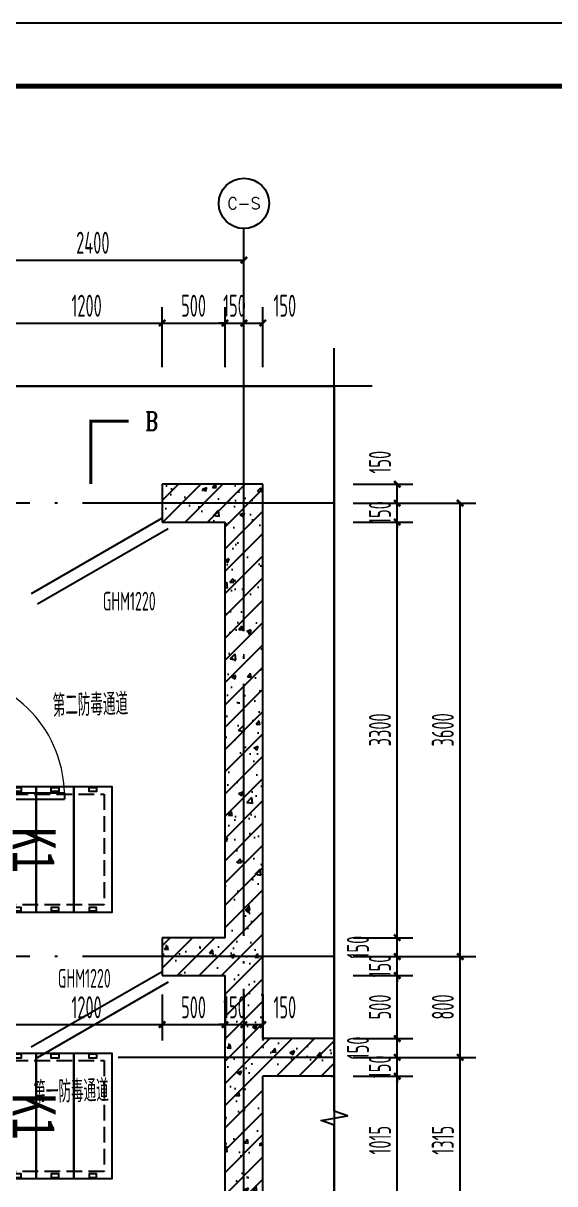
# Model space of a CAD drawing. Extents: x -473190 to 2138458, y -81875 to 2633646.
# Drawn here: x 1322107 to 1326330, y -1988 to 7225 of the extents above; entities that cross this region are included whole.
import ezdxf
from ezdxf.enums import TextEntityAlignment as Align

# ---------------------------------------------------------------- set-up
doc = ezdxf.new("R2010")
doc.units = 0
doc.header["$LTSCALE"] = 1000
doc.linetypes.add('__DASH', pattern=[0.35, 0.25, -0.1])
doc.linetypes.add('DOTE', pattern=[2.42, 2, -0.2, 0.02, -0.2])
for name, color, linetype in [('AXIS', 3, 'Continuous'), ('AXIS_TEXT', 7, 'Continuous'), ('DIM_SYMB', 3, 'Continuous'), ('DOTE', 1, 'DOTE'), ('ECA_TK', 7, 'Continuous'), ('PUB_DIM', 3, 'Continuous'), ('PUB_HATCH', 8, 'Continuous'), ('PUB_TEXT', 7, 'Continuous'), ('RF-JSK', 9, 'Continuous'), ('RF-M', 4, 'Continuous'), ('RF-MBH', 11, 'Continuous'), ('RF-QT', 30, 'Continuous'), ('tk', 7, 'Continuous')]:
    doc.layers.add(name, color=color, linetype=linetype)
doc.layers.add('RF-WZ', color=110, linetype='Continuous', lineweight=0)
doc.styles.add('8B2_02', font='tssdeng.shx', dxfattribs={"width": 0.6, "bigfont": 'TSSDCHN.shx'})
doc.styles.add('_TCH_AXIS', font='COMPLEX', dxfattribs={"bigfont": 'GBCBIG'})
doc.styles.add('_TCH_DIM_T3', font='tssdeng.shx', dxfattribs={"width": 0.564706, "bigfont": '@@@tssdchn.shx'})
doc.styles.add('_TCH_LABEL', font='COMPLEX', dxfattribs={"bigfont": 'GBCBIG'})
doc.styles.add('_TCH_WINDOW', font='tssdeng.shx', dxfattribs={"width": 0.8, "height": 3.5, "bigfont": 'tssdchn.shx'})
doc.styles.add('COMPLEX', font='COMPLEX.shx', dxfattribs={"width": 0.65})
doc.styles.add('TYDG_01', font='', dxfattribs={"width": 0.8})
doc.styles.get('TYDG_01').set_extended_font_data('SimSun')
doc.dimstyles.new('_TCH_ARCH&&50', dxfattribs={"dimtxt": 175, "dimasz": 50, "dimexe": 125, "dimexo": 150, "dimgap": 50, "dimtad": 1, "dimdec": 0, "dimzin": 0, "dimdsep": 46, "dimtxsty": '_TCH_DIM_T3', "dimblk": 'ARCHTICK', "dimcen": 0.09, "dimclrt": 7, "dimazin": 2, "dimtfac": 1, "dimtdec": 0, "dimtix": 1, "dimtmove": 2, "dimatfit": 3, "dimfxl": 0, "dimtolj": 1, "dimtzin": 0, "dimarcsym": 0})
pattern_1 = [(45, (-477544.96, -71625.69), (-88.388348, 88.388348), []), (50, (-477544.96, -71625.7), (358.63009, -31.376067), [37.5, -412.5]), (355, (-477544.96, -71625.7), (-69.37567, 376.09607), [30, -330]), (100.4514, (-477515.08, -71628.3), (289.25469, 344.71977), [31.870095, -350.571056]), (46.1842, (-477544.96, -71525.7), (533.62052, -82.75951), [56.25, -618.75]), (96.6356, (-477500.5, -71532.6), (467.33135, 487.05894), [47.80514, -525.8565]), (351.1842, (-477544.96, -71525.7), (467.33097, 487.0593), [45, -495]), (21, (-477494.96, -71550.7), (298.453526, -201.309445), [37.5, -412.5]), (326, (-477494.96, -71550.7), (121.657666, 362.57502), [30, -330]), (71.4514, (-477470.1, -71567.47), (420.111314, 161.26525), [31.870095, -350.571056]), (37.5, (-477544.96, -71625.69), (6.079928, 166.446927), [0, -326, 0, -335, 0, -331.25]), (7.5, (-477544.96, -71625.69), (131.534769, 197.205856), [0, -191, 0, -318.5, 0, -126.25]), (327.5, (-477656.46, -71625.69), (266.911218, -11.277436), [0, -125, 0, -390, 0, -517.5]), (317.5, (-477706.46, -71625.7), (291.593085, 50.05249), [0, -162.5, 0, -259, 0, -367.5])]

# ---------------------------------------------------------------- blocks, each defined once
blk = doc.blocks.new('10B_A1E图框')
at = {"layer": 'ECA_TK'}
blk.add_lwpolyline([(0, 0), (841, 0), (841, 594), (0, 594)], close=True, dxfattribs=at)
at = {"layer": 'ECA_TK', "const_width": 0.8}
blk.add_lwpolyline([(831, 10), (831, 584), (18, 584), (18, 10)], close=True, dxfattribs=at)
blk = doc.blocks.new('RFJSK1')
at = {"layer": 'RF-JSK'}
for p, q in [((220418.2, 104410.6), (220418.2, 104350.6)), ((221398.2, 104410.6), (221398.2, 104350.6)), ((220418.2, 104110.6), (220418.2, 104050.6)), ((221398.2, 104110.6), (221398.2, 104050.6)), ((220418.2, 103810.6), (220418.2, 103750.6)), ((221398.2, 103810.6), (221398.2, 103750.6)), ((220418.2, 103510.6), (220418.2, 103450.6)), ((221398.2, 103510.6), (221398.2, 103450.6))]:
    blk.add_line(p, q, dxfattribs=at)
for points in [[(220408.2, 104530.6), (221408.2, 104530.6), (221408.2, 103330.6), (220408.2, 103330.6), (220408.2, 104530.6)], [(220408.2, 104410.6), (220408.2, 104530.6), (221408.2, 104530.6), (221408.2, 104410.6)], [(220408.2, 104410.6), (220448.2, 104410.6), (220448.2, 104350.6), (220408.2, 104350.6)], [(221408.2, 104410.6), (221368.2, 104410.6), (221368.2, 104350.6), (221408.2, 104350.6)], [(221408.2, 104350.6), (221408.2, 104230.6), (220408.2, 104230.6), (220408.2, 104350.6)], [(220408.2, 104110.6), (220408.2, 104230.6), (221408.2, 104230.6), (221408.2, 104110.6)], [(220408.2, 104110.6), (220448.2, 104110.6), (220448.2, 104050.6), (220408.2, 104050.6)], [(221408.2, 104050.6), (221408.2, 103930.6), (220408.2, 103930.6), (220408.2, 104050.6)], [(221408.2, 104110.6), (221368.2, 104110.6), (221368.2, 104050.6), (221408.2, 104050.6)], [(220408.2, 103810.6), (220408.2, 103930.6), (221408.2, 103930.6), (221408.2, 103810.6)], [(220408.2, 103810.6), (220448.2, 103810.6), (220448.2, 103750.6), (220408.2, 103750.6)], [(221408.2, 103750.6), (221408.2, 103630.6), (220408.2, 103630.6), (220408.2, 103750.6)], [(221408.2, 103810.6), (221368.2, 103810.6), (221368.2, 103750.6), (221408.2, 103750.6)], [(220408.2, 103510.6), (220408.2, 103630.6), (221408.2, 103630.6), (221408.2, 103510.6)], [(220408.2, 103510.6), (220448.2, 103510.6), (220448.2, 103450.6), (220408.2, 103450.6)], [(221408.2, 103510.6), (221368.2, 103510.6), (221368.2, 103450.6), (221408.2, 103450.6)], [(221408.2, 103450.6), (221408.2, 103330.6), (220408.2, 103330.6), (220408.2, 103450.6)]]:
    blk.add_lwpolyline(points, dxfattribs=at)
at = {"layer": 'RF-JSK', "linetype": '__DASH', "ltscale": 0.5}
blk.add_lwpolyline([(220468.2, 104470.6), (221348.2, 104470.6), (221348.2, 103390.6), (220468.2, 103390.6)], close=True, dxfattribs=at)
at = {"layer": 'RF-JSK', "color": 110, "style": 'TYDG_01', "width": 0.8}
blk.add_text('K1', height=339.87, dxfattribs=at).set_placement((220726.9, 103744.4))
blk = doc.blocks.new('_ArchTick')
at = {"color": 0, "linetype": 'ByBlock', "const_width": 0.4}
blk.add_lwpolyline([(-0.5, -0.5), (0.5, 0.5)], dxfattribs=at)
blk = doc.blocks.new('*D2249')
at = {"layer": 'Defpoints', "color": 0, "transparency": 16777216}
for p in [(1322010.4, -334.6), (1323210.4, -334.6), (1323210.4, -724.8)]:
    blk.add_point(p, dxfattribs=at)
at = {"layer": 'PUB_DIM', "color": 0, "lineweight": -2, "transparency": 16777216}
for p, q in [((1322010.4, -484.6), (1322010.4, -849.8)), ((1323210.4, -484.6), (1323210.4, -849.8)), ((1322010.4, -724.8), (1323210.4, -724.8))]:
    blk.add_line(p, q, dxfattribs=at)
at = {"layer": 'PUB_DIM', "color": 0, "lineweight": -2, "transparency": 16777216, "xscale": 50, "yscale": 50, "zscale": 50, "rotation": 180}
blk.add_blockref('_ArchTick', (1322010.4, -724.8), dxfattribs=at)
at = {"layer": 'PUB_DIM', "color": 0, "lineweight": -2, "transparency": 16777216, "xscale": 50, "yscale": 50, "zscale": 50}
blk.add_blockref('_ArchTick', (1323210.4, -724.8), dxfattribs=at)
at = {"layer": 'PUB_DIM', "color": 7, "transparency": 16777216, "insert": (1322610.4, -587.3), "char_height": 175, "attachment_point": 5, "style": '_TCH_DIM_T3'}
blk.add_mtext('\\A1;1200', dxfattribs=at)
blk = doc.blocks.new('*D2250')
at = {"layer": 'Defpoints', "color": 0, "transparency": 16777216}
for p in [(1323210.4, -334.6), (1323710.4, -334.6), (1323710.4, -724.8)]:
    blk.add_point(p, dxfattribs=at)
at = {"layer": 'PUB_DIM', "color": 0, "lineweight": -2, "transparency": 16777216}
for p, q in [((1323210.4, -484.6), (1323210.4, -849.8)), ((1323710.4, -484.6), (1323710.4, -849.8)), ((1323210.4, -724.8), (1323710.4, -724.8))]:
    blk.add_line(p, q, dxfattribs=at)
at = {"layer": 'PUB_DIM', "color": 0, "lineweight": -2, "transparency": 16777216, "xscale": 50, "yscale": 50, "zscale": 50, "rotation": 180}
blk.add_blockref('_ArchTick', (1323210.4, -724.8), dxfattribs=at)
at = {"layer": 'PUB_DIM', "color": 0, "lineweight": -2, "transparency": 16777216, "xscale": 50, "yscale": 50, "zscale": 50}
blk.add_blockref('_ArchTick', (1323710.4, -724.8), dxfattribs=at)
at = {"layer": 'PUB_DIM', "color": 7, "transparency": 16777216, "insert": (1323460.4, -587.3), "char_height": 175, "attachment_point": 5, "style": '_TCH_DIM_T3'}
blk.add_mtext('\\A1;500', dxfattribs=at)
blk = doc.blocks.new('*D2251')
at = {"layer": 'Defpoints', "color": 0, "transparency": 16777216}
for p in [(1323710.4, -334.6), (1323860.4, -334.6), (1323860.4, -724.8)]:
    blk.add_point(p, dxfattribs=at)
at = {"layer": 'PUB_DIM', "color": 0, "lineweight": -2, "transparency": 16777216}
for p, q in [((1323710.4, -484.6), (1323710.4, -849.8)), ((1323860.4, -484.6), (1323860.4, -849.8)), ((1323710.4, -724.8), (1323660.4, -724.8)), ((1323710.4, -724.8), (1323860.4, -724.8)), ((1323860.4, -724.8), (1323910.4, -724.8))]:
    blk.add_line(p, q, dxfattribs=at)
at = {"layer": 'PUB_DIM', "color": 0, "lineweight": -2, "transparency": 16777216, "xscale": 50, "yscale": 50, "zscale": 50}
blk.add_blockref('_ArchTick', (1323710.4, -724.8), dxfattribs=at)
at = {"layer": 'PUB_DIM', "color": 0, "lineweight": -2, "transparency": 16777216, "xscale": 50, "yscale": 50, "zscale": 50, "rotation": 180}
blk.add_blockref('_ArchTick', (1323860.4, -724.8), dxfattribs=at)
at = {"layer": 'PUB_DIM', "color": 7, "transparency": 16777216, "insert": (1323785.4, -587.3), "char_height": 175, "attachment_point": 5, "style": '_TCH_DIM_T3'}
blk.add_mtext('\\A1;150', dxfattribs=at)
blk = doc.blocks.new('*D2252')
at = {"layer": 'Defpoints', "color": 0, "transparency": 16777216}
for p in [(1323860.4, -334.6), (1324010.4, -334.6), (1324010.4, -724.8)]:
    blk.add_point(p, dxfattribs=at)
at = {"layer": 'PUB_DIM', "color": 0, "lineweight": -2, "transparency": 16777216}
for p, q in [((1323860.4, -484.6), (1323860.4, -849.8)), ((1324010.4, -484.6), (1324010.4, -849.8)), ((1323860.4, -724.8), (1324010.4, -724.8))]:
    blk.add_line(p, q, dxfattribs=at)
at = {"layer": 'PUB_DIM', "color": 0, "lineweight": -2, "transparency": 16777216, "xscale": 50, "yscale": 50, "zscale": 50, "rotation": 180}
blk.add_blockref('_ArchTick', (1323860.4, -724.8), dxfattribs=at)
at = {"layer": 'PUB_DIM', "color": 0, "lineweight": -2, "transparency": 16777216, "xscale": 50, "yscale": 50, "zscale": 50}
blk.add_blockref('_ArchTick', (1324010.4, -724.8), dxfattribs=at)
at = {"layer": 'PUB_DIM', "color": 7, "transparency": 16777216, "insert": (1324185.4, -587.3), "char_height": 175, "attachment_point": 5, "style": '_TCH_DIM_T3'}
blk.add_mtext('\\A1;150', dxfattribs=at)
blk = doc.blocks.new('*D2289')
at = {"layer": 'Defpoints', "color": 0, "transparency": 16777216}
for p in [(1324578.6, -1134.6), (1325078.6, -1134.6), (1324578.6, -2150)]:
    blk.add_point(p, dxfattribs=at)
at = {"layer": 'PUB_DIM', "color": 0, "lineweight": -2, "transparency": 16777216}
for p, q in [((1324728.6, -1134.6), (1325203.6, -1134.6)), ((1325078.6, -2150), (1325078.6, -1134.6)), ((1324728.6, -2150), (1325203.6, -2150))]:
    blk.add_line(p, q, dxfattribs=at)
at = {"layer": 'PUB_DIM', "color": 0, "lineweight": -2, "transparency": 16777216, "xscale": 50, "yscale": 50, "zscale": 50}
for p, rotation in [((1325078.6, -1134.6), 90), ((1325078.6, -2150), 270)]:
    blk.add_blockref('_ArchTick', p, dxfattribs=dict(at, rotation=rotation))
at = {"layer": 'PUB_DIM', "color": 7, "transparency": 16777216, "insert": (1324941.1, -1642.3), "char_height": 175, "attachment_point": 5, "rotation": 90, "style": '_TCH_DIM_T3'}
blk.add_mtext('\\A1;1015', dxfattribs=at)
blk = doc.blocks.new('*D2290')
at = {"layer": 'Defpoints', "color": 0, "transparency": 16777216}
for p in [(1324578.6, -984.6), (1325078.6, -984.6), (1324578.6, -1134.6)]:
    blk.add_point(p, dxfattribs=at)
at = {"layer": 'PUB_DIM', "color": 0, "lineweight": -2, "transparency": 16777216}
for p, q in [((1324728.6, -984.6), (1325203.6, -984.6)), ((1325078.6, -984.6), (1325078.6, -934.6)), ((1325078.6, -1134.6), (1325078.6, -984.6)), ((1324728.6, -1134.6), (1325203.6, -1134.6)), ((1325078.6, -1134.6), (1325078.6, -1184.6))]:
    blk.add_line(p, q, dxfattribs=at)
at = {"layer": 'PUB_DIM', "color": 0, "lineweight": -2, "transparency": 16777216, "xscale": 50, "yscale": 50, "zscale": 50}
for p, rotation in [((1325078.6, -984.6), 270), ((1325078.6, -1134.6), 90)]:
    blk.add_blockref('_ArchTick', p, dxfattribs=dict(at, rotation=rotation))
at = {"layer": 'PUB_DIM', "color": 7, "transparency": 16777216, "insert": (1324941.1, -1059.6), "char_height": 175, "attachment_point": 5, "rotation": 90, "style": '_TCH_DIM_T3'}
blk.add_mtext('\\A1;150', dxfattribs=at)
blk = doc.blocks.new('*D2291')
at = {"layer": 'Defpoints', "color": 0, "transparency": 16777216}
for p in [(1324578.6, -834.6), (1325078.6, -834.6), (1324578.6, -984.6)]:
    blk.add_point(p, dxfattribs=at)
at = {"layer": 'PUB_DIM', "color": 0, "lineweight": -2, "transparency": 16777216}
for p, q in [((1324728.6, -834.6), (1325203.6, -834.6)), ((1325078.6, -984.6), (1325078.6, -834.6)), ((1324728.6, -984.6), (1325203.6, -984.6))]:
    blk.add_line(p, q, dxfattribs=at)
at = {"layer": 'PUB_DIM', "color": 0, "lineweight": -2, "transparency": 16777216, "xscale": 50, "yscale": 50, "zscale": 50}
for p, rotation in [((1325078.6, -834.6), 90), ((1325078.6, -984.6), 270)]:
    blk.add_blockref('_ArchTick', p, dxfattribs=dict(at, rotation=rotation))
at = {"layer": 'PUB_DIM', "color": 7, "transparency": 16777216, "insert": (1324766.1, -909.6), "char_height": 175, "attachment_point": 5, "rotation": 90, "style": '_TCH_DIM_T3'}
blk.add_mtext('\\A1;150', dxfattribs=at)
blk = doc.blocks.new('*D2292')
at = {"layer": 'Defpoints', "color": 0, "transparency": 16777216}
for p in [(1324578.6, -334.6), (1325078.6, -334.6), (1324578.6, -834.6)]:
    blk.add_point(p, dxfattribs=at)
at = {"layer": 'PUB_DIM', "color": 0, "lineweight": -2, "transparency": 16777216}
for p, q in [((1324728.6, -334.6), (1325203.6, -334.6)), ((1325078.6, -834.6), (1325078.6, -334.6)), ((1324728.6, -834.6), (1325203.6, -834.6))]:
    blk.add_line(p, q, dxfattribs=at)
at = {"layer": 'PUB_DIM', "color": 0, "lineweight": -2, "transparency": 16777216, "xscale": 50, "yscale": 50, "zscale": 50}
for p, rotation in [((1325078.6, -334.6), 90), ((1325078.6, -834.6), 270)]:
    blk.add_blockref('_ArchTick', p, dxfattribs=dict(at, rotation=rotation))
at = {"layer": 'PUB_DIM', "color": 7, "transparency": 16777216, "insert": (1324941.1, -584.6), "char_height": 175, "attachment_point": 5, "rotation": 90, "style": '_TCH_DIM_T3'}
blk.add_mtext('\\A1;500', dxfattribs=at)
blk = doc.blocks.new('*D2293')
at = {"layer": 'Defpoints', "color": 0, "transparency": 16777216}
for p in [(1324578.6, -184.6), (1325078.6, -184.6), (1324578.6, -334.6)]:
    blk.add_point(p, dxfattribs=at)
at = {"layer": 'PUB_DIM', "color": 0, "lineweight": -2, "transparency": 16777216}
for p, q in [((1325078.6, -184.6), (1325078.6, -134.6)), ((1324728.6, -184.6), (1325203.6, -184.6)), ((1325078.6, -334.6), (1325078.6, -184.6)), ((1324728.6, -334.6), (1325203.6, -334.6)), ((1325078.6, -334.6), (1325078.6, -384.6))]:
    blk.add_line(p, q, dxfattribs=at)
at = {"layer": 'PUB_DIM', "color": 0, "lineweight": -2, "transparency": 16777216, "xscale": 50, "yscale": 50, "zscale": 50}
for p, rotation in [((1325078.6, -184.6), 270), ((1325078.6, -334.6), 90)]:
    blk.add_blockref('_ArchTick', p, dxfattribs=dict(at, rotation=rotation))
at = {"layer": 'PUB_DIM', "color": 7, "transparency": 16777216, "insert": (1324941.1, -259.6), "char_height": 175, "attachment_point": 5, "rotation": 90, "style": '_TCH_DIM_T3'}
blk.add_mtext('\\A1;150', dxfattribs=at)
blk = doc.blocks.new('*D2294')
at = {"layer": 'Defpoints', "color": 0, "transparency": 16777216}
for p in [(1324578.6, -34.6), (1325078.6, -34.6), (1324578.6, -184.6)]:
    blk.add_point(p, dxfattribs=at)
at = {"layer": 'PUB_DIM', "color": 0, "lineweight": -2, "transparency": 16777216}
for p, q in [((1324728.6, -34.6), (1325203.6, -34.6)), ((1325078.6, -184.6), (1325078.6, -34.6)), ((1324728.6, -184.6), (1325203.6, -184.6))]:
    blk.add_line(p, q, dxfattribs=at)
at = {"layer": 'PUB_DIM', "color": 0, "lineweight": -2, "transparency": 16777216, "xscale": 50, "yscale": 50, "zscale": 50}
for p, rotation in [((1325078.6, -34.6), 90), ((1325078.6, -184.6), 270)]:
    blk.add_blockref('_ArchTick', p, dxfattribs=dict(at, rotation=rotation))
at = {"layer": 'PUB_DIM', "color": 7, "transparency": 16777216, "insert": (1324766.1, -109.6), "char_height": 175, "attachment_point": 5, "rotation": 90, "style": '_TCH_DIM_T3'}
blk.add_mtext('\\A1;150', dxfattribs=at)
blk = doc.blocks.new('*D2295')
at = {"layer": 'Defpoints', "color": 0, "transparency": 16777216}
for p in [(1324578.6, 3265.4), (1325078.6, 3265.4), (1324578.6, -34.6)]:
    blk.add_point(p, dxfattribs=at)
at = {"layer": 'PUB_DIM', "color": 0, "lineweight": -2, "transparency": 16777216}
for p, q in [((1324728.6, 3265.4), (1325203.6, 3265.4)), ((1325078.6, -34.6), (1325078.6, 3265.4)), ((1324728.6, -34.6), (1325203.6, -34.6))]:
    blk.add_line(p, q, dxfattribs=at)
at = {"layer": 'PUB_DIM', "color": 0, "lineweight": -2, "transparency": 16777216, "xscale": 50, "yscale": 50, "zscale": 50}
for p, rotation in [((1325078.6, 3265.4), 90), ((1325078.6, -34.6), 270)]:
    blk.add_blockref('_ArchTick', p, dxfattribs=dict(at, rotation=rotation))
at = {"layer": 'PUB_DIM', "color": 7, "transparency": 16777216, "insert": (1324941.1, 1615.4), "char_height": 175, "attachment_point": 5, "rotation": 90, "style": '_TCH_DIM_T3'}
blk.add_mtext('\\A1;3300', dxfattribs=at)
blk = doc.blocks.new('*D2296')
at = {"layer": 'Defpoints', "color": 0, "transparency": 16777216}
for p in [(1324578.6, 3415.4), (1325078.6, 3415.4), (1324578.6, 3265.4)]:
    blk.add_point(p, dxfattribs=at)
at = {"layer": 'PUB_DIM', "color": 0, "lineweight": -2, "transparency": 16777216}
for p, q in [((1324728.6, 3415.4), (1325203.6, 3415.4)), ((1325078.6, 3415.4), (1325078.6, 3465.4)), ((1325078.6, 3265.4), (1325078.6, 3415.4)), ((1324728.6, 3265.4), (1325203.6, 3265.4)), ((1325078.6, 3265.4), (1325078.6, 3215.4))]:
    blk.add_line(p, q, dxfattribs=at)
at = {"layer": 'PUB_DIM', "color": 0, "lineweight": -2, "transparency": 16777216, "xscale": 50, "yscale": 50, "zscale": 50}
for p, rotation in [((1325078.6, 3415.4), 270), ((1325078.6, 3265.4), 90)]:
    blk.add_blockref('_ArchTick', p, dxfattribs=dict(at, rotation=rotation))
at = {"layer": 'PUB_DIM', "color": 7, "transparency": 16777216, "insert": (1324941.1, 3340.4), "char_height": 175, "attachment_point": 5, "rotation": 90, "style": '_TCH_DIM_T3'}
blk.add_mtext('\\A1;150', dxfattribs=at)
blk = doc.blocks.new('*D2297')
at = {"layer": 'Defpoints', "color": 0, "transparency": 16777216}
for p in [(1324578.6, 3565.4), (1325078.6, 3565.4), (1324578.6, 3415.4)]:
    blk.add_point(p, dxfattribs=at)
at = {"layer": 'PUB_DIM', "color": 0, "lineweight": -2, "transparency": 16777216}
for p, q in [((1324728.6, 3565.4), (1325203.6, 3565.4)), ((1325078.6, 3415.4), (1325078.6, 3565.4)), ((1324728.6, 3415.4), (1325203.6, 3415.4))]:
    blk.add_line(p, q, dxfattribs=at)
at = {"layer": 'PUB_DIM', "color": 0, "lineweight": -2, "transparency": 16777216, "xscale": 50, "yscale": 50, "zscale": 50}
for p, rotation in [((1325078.6, 3565.4), 90), ((1325078.6, 3415.4), 270)]:
    blk.add_blockref('_ArchTick', p, dxfattribs=dict(at, rotation=rotation))
at = {"layer": 'PUB_DIM', "color": 7, "transparency": 16777216, "insert": (1324941.1, 3740.4), "char_height": 175, "attachment_point": 5, "rotation": 90, "style": '_TCH_DIM_T3'}
blk.add_mtext('\\A1;150', dxfattribs=at)
blk = doc.blocks.new('*D2325')
at = {"layer": 'Defpoints', "color": 0, "transparency": 16777216}
for p in [(1324578.6, -984.6), (1325578.6, -984.6), (1324578.6, -2300)]:
    blk.add_point(p, dxfattribs=at)
at = {"layer": 'PUB_DIM', "color": 0, "lineweight": -2, "transparency": 16777216}
for p, q in [((1324728.6, -984.6), (1325703.6, -984.6)), ((1325578.6, -2300), (1325578.6, -984.6)), ((1324728.6, -2300), (1325703.6, -2300))]:
    blk.add_line(p, q, dxfattribs=at)
at = {"layer": 'PUB_DIM', "color": 0, "lineweight": -2, "transparency": 16777216, "xscale": 50, "yscale": 50, "zscale": 50}
for p, rotation in [((1325578.6, -984.6), 90), ((1325578.6, -2300), 270)]:
    blk.add_blockref('_ArchTick', p, dxfattribs=dict(at, rotation=rotation))
at = {"layer": 'PUB_DIM', "color": 7, "transparency": 16777216, "insert": (1325441.1, -1642.3), "char_height": 175, "attachment_point": 5, "rotation": 90, "style": '_TCH_DIM_T3'}
blk.add_mtext('\\A1;1315', dxfattribs=at)
blk = doc.blocks.new('*D2326')
at = {"layer": 'Defpoints', "color": 0, "transparency": 16777216}
for p in [(1324578.6, -184.6), (1325578.6, -184.6), (1324578.6, -984.6)]:
    blk.add_point(p, dxfattribs=at)
at = {"layer": 'PUB_DIM', "color": 0, "lineweight": -2, "transparency": 16777216}
for p, q in [((1324728.6, -184.6), (1325703.6, -184.6)), ((1325578.6, -984.6), (1325578.6, -184.6)), ((1324728.6, -984.6), (1325703.6, -984.6))]:
    blk.add_line(p, q, dxfattribs=at)
at = {"layer": 'PUB_DIM', "color": 0, "lineweight": -2, "transparency": 16777216, "xscale": 50, "yscale": 50, "zscale": 50}
for p, rotation in [((1325578.6, -184.6), 90), ((1325578.6, -984.6), 270)]:
    blk.add_blockref('_ArchTick', p, dxfattribs=dict(at, rotation=rotation))
at = {"layer": 'PUB_DIM', "color": 7, "transparency": 16777216, "insert": (1325441.1, -584.6), "char_height": 175, "attachment_point": 5, "rotation": 90, "style": '_TCH_DIM_T3'}
blk.add_mtext('\\A1;800', dxfattribs=at)
blk = doc.blocks.new('*D2327')
at = {"layer": 'Defpoints', "color": 0, "transparency": 16777216}
for p in [(1324578.6, 3415.4), (1325578.6, 3415.4), (1324578.6, -184.6)]:
    blk.add_point(p, dxfattribs=at)
at = {"layer": 'PUB_DIM', "color": 0, "lineweight": -2, "transparency": 16777216}
for p, q in [((1324728.6, 3415.4), (1325703.6, 3415.4)), ((1325578.6, -184.6), (1325578.6, 3415.4)), ((1324728.6, -184.6), (1325703.6, -184.6))]:
    blk.add_line(p, q, dxfattribs=at)
at = {"layer": 'PUB_DIM', "color": 0, "lineweight": -2, "transparency": 16777216, "xscale": 50, "yscale": 50, "zscale": 50}
for p, rotation in [((1325578.6, 3415.4), 90), ((1325578.6, -184.6), 270)]:
    blk.add_blockref('_ArchTick', p, dxfattribs=dict(at, rotation=rotation))
at = {"layer": 'PUB_DIM', "color": 7, "transparency": 16777216, "insert": (1325441.1, 1615.4), "char_height": 175, "attachment_point": 5, "rotation": 90, "style": '_TCH_DIM_T3'}
blk.add_mtext('\\A1;3600', dxfattribs=at)
blk = doc.blocks.new('*D2334')
at = {"layer": 'Defpoints', "color": 0, "transparency": 16777216}
for p in [(1323210.8, 4844.9), (1322010.8, 4344.9), (1323210.8, 4344.9)]:
    blk.add_point(p, dxfattribs=at)
at = {"layer": 'PUB_DIM', "color": 0, "lineweight": -2, "transparency": 16777216}
for p, q in [((1322010.8, 4494.9), (1322010.8, 4969.9)), ((1323210.8, 4494.9), (1323210.8, 4969.9)), ((1322010.8, 4844.9), (1323210.8, 4844.9))]:
    blk.add_line(p, q, dxfattribs=at)
at = {"layer": 'PUB_DIM', "color": 0, "lineweight": -2, "transparency": 16777216, "xscale": 50, "yscale": 50, "zscale": 50, "rotation": 180}
blk.add_blockref('_ArchTick', (1322010.8, 4844.9), dxfattribs=at)
at = {"layer": 'PUB_DIM', "color": 0, "lineweight": -2, "transparency": 16777216, "xscale": 50, "yscale": 50, "zscale": 50}
blk.add_blockref('_ArchTick', (1323210.8, 4844.9), dxfattribs=at)
at = {"layer": 'PUB_DIM', "color": 7, "transparency": 16777216, "insert": (1322610.8, 4982.4), "char_height": 175, "attachment_point": 5, "style": '_TCH_DIM_T3'}
blk.add_mtext('\\A1;1200', dxfattribs=at)
blk = doc.blocks.new('*D2335')
at = {"layer": 'Defpoints', "color": 0, "transparency": 16777216}
for p in [(1323710.4, 4844.9), (1323210.8, 4344.9), (1323710.4, 4344.9)]:
    blk.add_point(p, dxfattribs=at)
at = {"layer": 'PUB_DIM', "color": 0, "lineweight": -2, "transparency": 16777216}
for p, q in [((1323210.8, 4494.9), (1323210.8, 4969.9)), ((1323710.4, 4494.9), (1323710.4, 4969.9)), ((1323210.8, 4844.9), (1323710.4, 4844.9))]:
    blk.add_line(p, q, dxfattribs=at)
at = {"layer": 'PUB_DIM', "color": 0, "lineweight": -2, "transparency": 16777216, "xscale": 50, "yscale": 50, "zscale": 50, "rotation": 180}
blk.add_blockref('_ArchTick', (1323210.8, 4844.9), dxfattribs=at)
at = {"layer": 'PUB_DIM', "color": 0, "lineweight": -2, "transparency": 16777216, "xscale": 50, "yscale": 50, "zscale": 50}
blk.add_blockref('_ArchTick', (1323710.4, 4844.9), dxfattribs=at)
at = {"layer": 'PUB_DIM', "color": 7, "transparency": 16777216, "insert": (1323460.6, 4982.4), "char_height": 175, "attachment_point": 5, "style": '_TCH_DIM_T3'}
blk.add_mtext('\\A1;500', dxfattribs=at)
blk = doc.blocks.new('*D2336')
at = {"layer": 'Defpoints', "color": 0, "transparency": 16777216}
for p in [(1323860.4, 4844.9), (1323710.4, 4344.9), (1323860.4, 4344.9)]:
    blk.add_point(p, dxfattribs=at)
at = {"layer": 'PUB_DIM', "color": 0, "lineweight": -2, "transparency": 16777216}
for p, q in [((1323710.4, 4494.9), (1323710.4, 4969.9)), ((1323860.4, 4494.9), (1323860.4, 4969.9)), ((1323710.4, 4844.9), (1323660.4, 4844.9)), ((1323710.4, 4844.9), (1323860.4, 4844.9)), ((1323860.4, 4844.9), (1323910.4, 4844.9))]:
    blk.add_line(p, q, dxfattribs=at)
at = {"layer": 'PUB_DIM', "color": 0, "lineweight": -2, "transparency": 16777216, "xscale": 50, "yscale": 50, "zscale": 50}
blk.add_blockref('_ArchTick', (1323710.4, 4844.9), dxfattribs=at)
at = {"layer": 'PUB_DIM', "color": 0, "lineweight": -2, "transparency": 16777216, "xscale": 50, "yscale": 50, "zscale": 50, "rotation": 180}
blk.add_blockref('_ArchTick', (1323860.4, 4844.9), dxfattribs=at)
at = {"layer": 'PUB_DIM', "color": 7, "transparency": 16777216, "insert": (1323785.4, 4982.4), "char_height": 175, "attachment_point": 5, "style": '_TCH_DIM_T3'}
blk.add_mtext('\\A1;150', dxfattribs=at)
blk = doc.blocks.new('*D2337')
at = {"layer": 'Defpoints', "color": 0, "transparency": 16777216}
for p in [(1324010.4, 4844.9), (1323860.4, 4344.9), (1324010.4, 4344.9)]:
    blk.add_point(p, dxfattribs=at)
at = {"layer": 'PUB_DIM', "color": 0, "lineweight": -2, "transparency": 16777216}
for p, q in [((1323860.4, 4494.9), (1323860.4, 4969.9)), ((1324010.4, 4494.9), (1324010.4, 4969.9)), ((1323860.4, 4844.9), (1324010.4, 4844.9))]:
    blk.add_line(p, q, dxfattribs=at)
at = {"layer": 'PUB_DIM', "color": 0, "lineweight": -2, "transparency": 16777216, "xscale": 50, "yscale": 50, "zscale": 50, "rotation": 180}
blk.add_blockref('_ArchTick', (1323860.4, 4844.9), dxfattribs=at)
at = {"layer": 'PUB_DIM', "color": 0, "lineweight": -2, "transparency": 16777216, "xscale": 50, "yscale": 50, "zscale": 50}
blk.add_blockref('_ArchTick', (1324010.4, 4844.9), dxfattribs=at)
at = {"layer": 'PUB_DIM', "color": 7, "transparency": 16777216, "insert": (1324185.4, 4982.4), "char_height": 175, "attachment_point": 5, "style": '_TCH_DIM_T3'}
blk.add_mtext('\\A1;150', dxfattribs=at)
blk = doc.blocks.new('*D2340')
at = {"layer": 'Defpoints', "color": 0, "transparency": 16777216}
for p in [(1323860.4, 5344.9), (1321460.4, 4344.9), (1323860.4, 4344.9)]:
    blk.add_point(p, dxfattribs=at)
at = {"layer": 'PUB_DIM', "color": 0, "lineweight": -2, "transparency": 16777216}
for p, q in [((1321460.4, 4494.9), (1321460.4, 5469.9)), ((1323860.4, 4494.9), (1323860.4, 5469.9)), ((1321460.4, 5344.9), (1323860.4, 5344.9))]:
    blk.add_line(p, q, dxfattribs=at)
at = {"layer": 'PUB_DIM', "color": 0, "lineweight": -2, "transparency": 16777216, "xscale": 50, "yscale": 50, "zscale": 50, "rotation": 180}
blk.add_blockref('_ArchTick', (1321460.4, 5344.9), dxfattribs=at)
at = {"layer": 'PUB_DIM', "color": 0, "lineweight": -2, "transparency": 16777216, "xscale": 50, "yscale": 50, "zscale": 50}
blk.add_blockref('_ArchTick', (1323860.4, 5344.9), dxfattribs=at)
at = {"layer": 'PUB_DIM', "color": 7, "transparency": 16777216, "insert": (1322660.4, 5482.4), "char_height": 175, "attachment_point": 5, "style": '_TCH_DIM_T3'}
blk.add_mtext('\\A1;2400', dxfattribs=at)
blk = doc.blocks.new('$DorLib2D$00000179')
at = {"color": 0}
for p, q in [((-0.54, 0.1693), (0.326, 0.6693)), ((-0.5, 0.1), (0.366, 0.6))]:
    blk.add_line(p, q, dxfattribs=at)
blk = doc.blocks.new('$DorLib2D$00000001')
for p, q in [((0.45, 0.975), (0.5, 0.975)), ((0.45, 0), (0.45, 0.975)), ((0.5, 0), (0.5, 0.975)), ((0.5, 0), (0.45, 0))]:
    blk.add_line(p, q)
at = {"lineweight": 13}
blk.add_arc((0.475, 0), 0.975, 91.46928, 180, dxfattribs=at)
blk = doc.blocks.new('_AXISO')
blk.add_circle((0, 0), 0.5)
at = {"layer": 'AXIS_TEXT', "style": 'COMPLEX', "width": 1.041667}
blk.add_attdef('A', text='', height=0.56, dxfattribs=at).set_placement((-0.25, -0.28), (0.25, -0.28), align=Align.FIT)

msp = doc.modelspace()

# ---------------------------------------------------------------- hatches: boundary and pattern name
at = {"layer": 'PUB_HATCH'}
h = msp.add_hatch(dxfattribs=at)
h.set_pattern_fill('钢筋混凝土', color=256, scale=50, style=0)
h.set_pattern_definition(pattern_1)
h.paths.add_polyline_path([(1324010.4, 3565.4), (1323210.8, 3565.4), (1323210.8, 3265.4), (1323710.4, 3265.4)])
h = msp.add_hatch(dxfattribs=at)
h.set_pattern_fill('钢筋混凝土', color=256, scale=50, style=0)
h.set_pattern_definition(pattern_1)
h.paths.add_polyline_path([(1323810.4, -184.6), (1324010.4, -184.6), (1324010.4, 3565.4), (1323710.4, 3265.4), (1323710.4, -34.6)])
h = msp.add_hatch(dxfattribs=at)
h.set_pattern_fill('钢筋混凝土', color=256, scale=50, style=0)
h.set_pattern_definition(pattern_1)
h.paths.add_polyline_path([(1323710.4, -34.6), (1323210.4, -34.6), (1323210.4, -334.6), (1323710.4, -334.6), (1323810.4, -184.6)])
h = msp.add_hatch(dxfattribs=at)
h.set_pattern_fill('钢筋混凝土', color=256, scale=50, style=0)
h.set_pattern_definition(pattern_1)
h.paths.add_polyline_path([(1323910.4, -984.6), (1324010.4, -834.6), (1324010.4, -184.6), (1323810.4, -184.6), (1323710.4, -334.6), (1323710.4, -984.6)])
h = msp.add_hatch(dxfattribs=at)
h.set_pattern_fill('钢筋混凝土', color=256, scale=50, style=0)
h.set_pattern_definition(pattern_1)
h.paths.add_polyline_path([(1324578.6, -834.6), (1324010.4, -834.6), (1323910.4, -984.6), (1324010.4, -1134.6), (1324578.6, -1134.6)])
h = msp.add_hatch(dxfattribs=at)
h.set_pattern_fill('钢筋混凝土', color=256, scale=50, style=0)
h.set_pattern_definition(pattern_1)
h.paths.add_polyline_path([(1323810.4, -2294.9), (1324010.4, -2284.6), (1324010.4, -1134.6), (1323910.4, -984.6), (1323710.4, -984.6), (1323710.4, -2150)])

# ---------------------------------------------------------------- linework, layer by layer
msp.add_lwpolyline([(1310406.5, 4344.9), (1324578.6, 4344.9), (1324578.6, -7280.1), (1310406.5, -7280.1), (1310406.5, 4344.9)])
at = {"layer": 'AXIS'}
msp.add_line((1323860.4, 4344.9), (1323860.4, 5594.9), dxfattribs=at)
at = {"layer": 'DIM_SYMB'}
for points in [[(1324578.6, -7580.1), (1324578.6, -1523.9), (1324473.6, -1485.7), (1324683.6, -1448.6), (1324578.6, -1411.4), (1324578.6, 4644.9)], [(1324878.6, 4344.9), (1317548.8, 4344.9), (1317510.6, 4239.9), (1317473.6, 4449.9), (1317436.3, 4344.9), (1310106.5, 4344.9)]]:
    msp.add_lwpolyline(points, dxfattribs=at)
at = {"layer": 'DIM_SYMB', "const_width": 25}
msp.add_lwpolyline([(1322944.6, 4066.3), (1322644.6, 4066.3), (1322644.6, 3566.3)], dxfattribs=at)
at = {"layer": 'DOTE'}
for p, q in [((1323860.4, -7280.1), (1323860.4, 4344.9)), ((1324578.6, 3415.4), (1310406.5, 3415.4)), ((1324578.6, -184.6), (1310406.5, -184.6)), ((1324578.6, -984.6), (1322860.4, -984.6))]:
    msp.add_line(p, q, dxfattribs=at)
at = {"layer": 'RF-QT'}
for p, q in [((1324010.4, 3565.4), (1323210.8, 3565.4)), ((1323210.8, 3565.4), (1323210.8, 3265.4)), ((1324010.4, -184.6), (1324010.4, 3565.4)), ((1323210.8, 3265.4), (1323710.4, 3265.4)), ((1323710.4, -34.6), (1323710.4, 3265.4)), ((1323710.4, -34.6), (1323210.4, -34.6)), ((1323210.4, -34.6), (1323210.4, -334.6)), ((1324010.4, -834.6), (1324010.4, -184.6)), ((1323210.4, -334.6), (1323710.4, -334.6)), ((1323710.4, -984.6), (1323710.4, -334.6)), ((1324578.6, -834.6), (1324010.4, -834.6)), ((1324578.6, -1134.6), (1324578.6, -834.6)), ((1323710.4, -2150), (1323710.4, -984.6)), ((1324010.4, -2284.6), (1324010.4, -1134.6)), ((1324578.6, -1134.6), (1324010.4, -1134.6))]:
    msp.add_line(p, q, dxfattribs=at)

# ---------------------------------------------------------------- block references
at = {"layer": 'AXIS'}
ref = msp.add_blockref('_AXISO', (1323860.4, 5794.9), dxfattribs=dict(at, xscale=400, yscale=400, zscale=400))
ref.add_attrib('A', 'C-S', dxfattribs={"layer": 'AXIS_TEXT', "height": 91.14, "style": '_TCH_AXIS'}).set_placement((1323728, 5749.3), (1323992.8, 5749.3), align=Align.FIT)
at = {"layer": 'RF-JSK', "linetype": 'ByBlock', "rotation": 270}
for p in [(1218279.8, 221573.5), (1218279.8, 219458.1)]:
    msp.add_blockref('RFJSK1', p, dxfattribs=at)
at = {"layer": 'RF-M'}
ref = msp.add_blockref('$DorLib2D$00000179', (1322610.8, 3415.4), dxfattribs=dict(at, xscale=1200, yscale=1200, zscale=300, rotation=180.0000000000181))
ref.add_attrib('A', 'GHM1220', (1322739.6, 2562.9), dxfattribs={"layer": 'RF-MBH', "height": 148.75, "style": '_TCH_WINDOW', "width": 0.564706})
at = {"layer": 'RF-M', "linetype": '__DASH', "ltscale": 1000}
ref = msp.add_blockref('$DorLib2D$00000001', (1321460.4, 1565.4), dxfattribs=dict(at, xscale=-1000, yscale=-1000, zscale=300, rotation=90.00000000003703))
ref.add_attrib('A', 'FMA1021', (1320827.8, 1112.1), dxfattribs={"layer": 'RF-MBH', "linetype": '__DASH', "ltscale": 1000, "height": 148.75, "rotation": 90, "style": '_TCH_WINDOW', "width": 0.564706})
at = {"layer": 'RF-M'}
ref = msp.add_blockref('$DorLib2D$00000179', (1322610.4, -184.6), dxfattribs=dict(at, xscale=1200, yscale=1200, zscale=300, rotation=179.9999999999708))
ref.add_attrib('A', 'GHM1220', (1322382.6, -431.1), dxfattribs={"layer": 'RF-MBH', "height": 148.75, "rotation": 360, "style": '_TCH_WINDOW', "width": 0.564706})
at = {"layer": 'tk', "xscale": 50, "yscale": 50, "zscale": 50}
msp.add_blockref('10B_A1E图框', (1306263.1, -22474.7), dxfattribs=at)

# ---------------------------------------------------------------- texts
at = {"layer": 'PUB_TEXT', "style": '_TCH_LABEL', "width": 0.705882}
msp.add_text('B', height=148.8, dxfattribs=at).set_placement((1323077.1, 3992))
at = {"layer": 'RF-WZ', "style": '8B2_02', "width": 0.6}
for s, p in [('第二防毒通道', (1322343.8, 1719.6)), ('第一防毒通道', (1322190.3, -1349.1))]:
    msp.add_text(s, height=175, rotation=1.46741, dxfattribs=at).set_placement(p)

# ---------------------------------------------------------------- dimensions: what is measured, and where the dimension line sits
at = {"layer": 'PUB_DIM'}
for p1, p2, distance, picture, middle in [((1321460.4, 4344.9), (1323860.4, 4344.9), 1000, '*D2340', (1322660.4, 5482.4)), ((1322010.8, 4344.9), (1323210.8, 4344.9), 500, '*D2334', (1322610.8, 4982.4)), ((1323210.8, 4344.9), (1323710.4, 4344.9), 500, '*D2335', (1323460.6, 4982.4)), ((1323710.4, 4344.9), (1323860.4, 4344.9), 500, '*D2336', (1323785.4, 4982.4)), ((1324578.6, 3265.4), (1324578.6, 3415.4), -500, '*D2296', (1324941.1, 3340.4)), ((1324578.6, -184.6), (1324578.6, 3415.4), -1000, '*D2327', (1325441.1, 1615.4)), ((1324578.6, -34.6), (1324578.6, 3265.4), -500, '*D2295', (1324941.1, 1615.4)), ((1324578.6, -334.6), (1324578.6, -184.6), -500, '*D2293', (1324941.1, -259.6)), ((1324578.6, -984.6), (1324578.6, -184.6), -1000, '*D2326', (1325441.1, -584.6)), ((1322010.4, -334.6), (1323210.4, -334.6), -390.1, '*D2249', (1322610.4, -587.3)), ((1323210.4, -334.6), (1323710.4, -334.6), -390.1, '*D2250', (1323460.4, -587.3)), ((1323710.4, -334.6), (1323860.4, -334.6), -390.1, '*D2251', (1323785.4, -587.3)), ((1324578.6, -834.6), (1324578.6, -334.6), -500, '*D2292', (1324941.1, -584.6)), ((1324578.6, -1134.6), (1324578.6, -984.6), -500, '*D2290', (1324941.1, -1059.6)), ((1324578.6, -2300), (1324578.6, -984.6), -1000, '*D2325', (1325441.1, -1642.3)), ((1324578.6, -2150), (1324578.6, -1134.6), -500, '*D2289', (1324941.1, -1642.3))]:
    dim = msp.add_aligned_dim(p1=p1, p2=p2, distance=distance, dimstyle='_TCH_ARCH&&50', dxfattribs=at)
    dim.commit()
    dim.dimension.update_dxf_attribs({"geometry": picture, "text_midpoint": middle})
for base, p1, p2, angle, picture, middle in [((1324010.4, 4844.9), (1323860.4, 4344.9), (1324010.4, 4344.9), 0, '*D2337', (1324185.4, 4982.4)), ((1325078.6, 3565.4), (1324578.6, 3415.4), (1324578.6, 3565.4), 90, '*D2297', (1324941.1, 3740.4)), ((1325078.6, -34.6), (1324578.6, -184.6), (1324578.6, -34.6), 90, '*D2294', (1324766.1, -109.6)), ((1324010.4, -724.8), (1323860.4, -334.6), (1324010.4, -334.6), 360, '*D2252', (1324185.4, -587.3)), ((1325078.6, -834.6), (1324578.6, -984.6), (1324578.6, -834.6), 90, '*D2291', (1324766.1, -909.6))]:
    dim = msp.add_linear_dim(base=base, p1=p1, p2=p2, angle=angle, dimstyle='_TCH_ARCH&&50', dxfattribs=at)
    dim.commit()
    dim.dimension.update_dxf_attribs({"geometry": picture, "text_midpoint": middle, "dimtype": 129})

doc.saveas('drawing.dxf')
